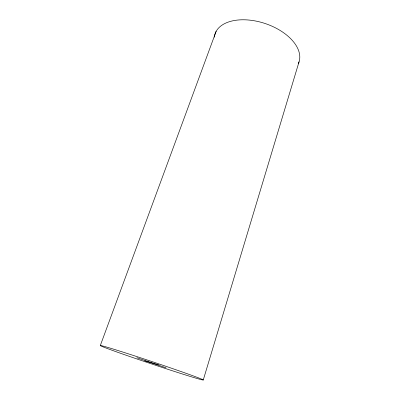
<?xml version="1.0" encoding="UTF-8"?>
<svg xmlns="http://www.w3.org/2000/svg" width="400" height="400" viewBox="0 0 400 400"><rect width="100%" height="100%" fill="white"/><g stroke="black" fill="none" stroke-linecap="round" stroke-linejoin="round"><path stroke-width="0.6" d="M203.26 380A54.395 1.165 18.5 0 0 126.73 353.31A54.395 1.165 18.5 0 0 125.065 354.875A54.395 1.165 18.5 0 0 203.26 380L299.045 61.85M100.345 345.44L216.145 31.35M144.8 360.875L158.865 364.89M136.935 357.74L166.005 367.795M214.32 37.2A44.275 25.73 18.5 0 1 263.8 23.085A44.275 25.73 18.5 0 1 298.375 63.555"/></g></svg>
